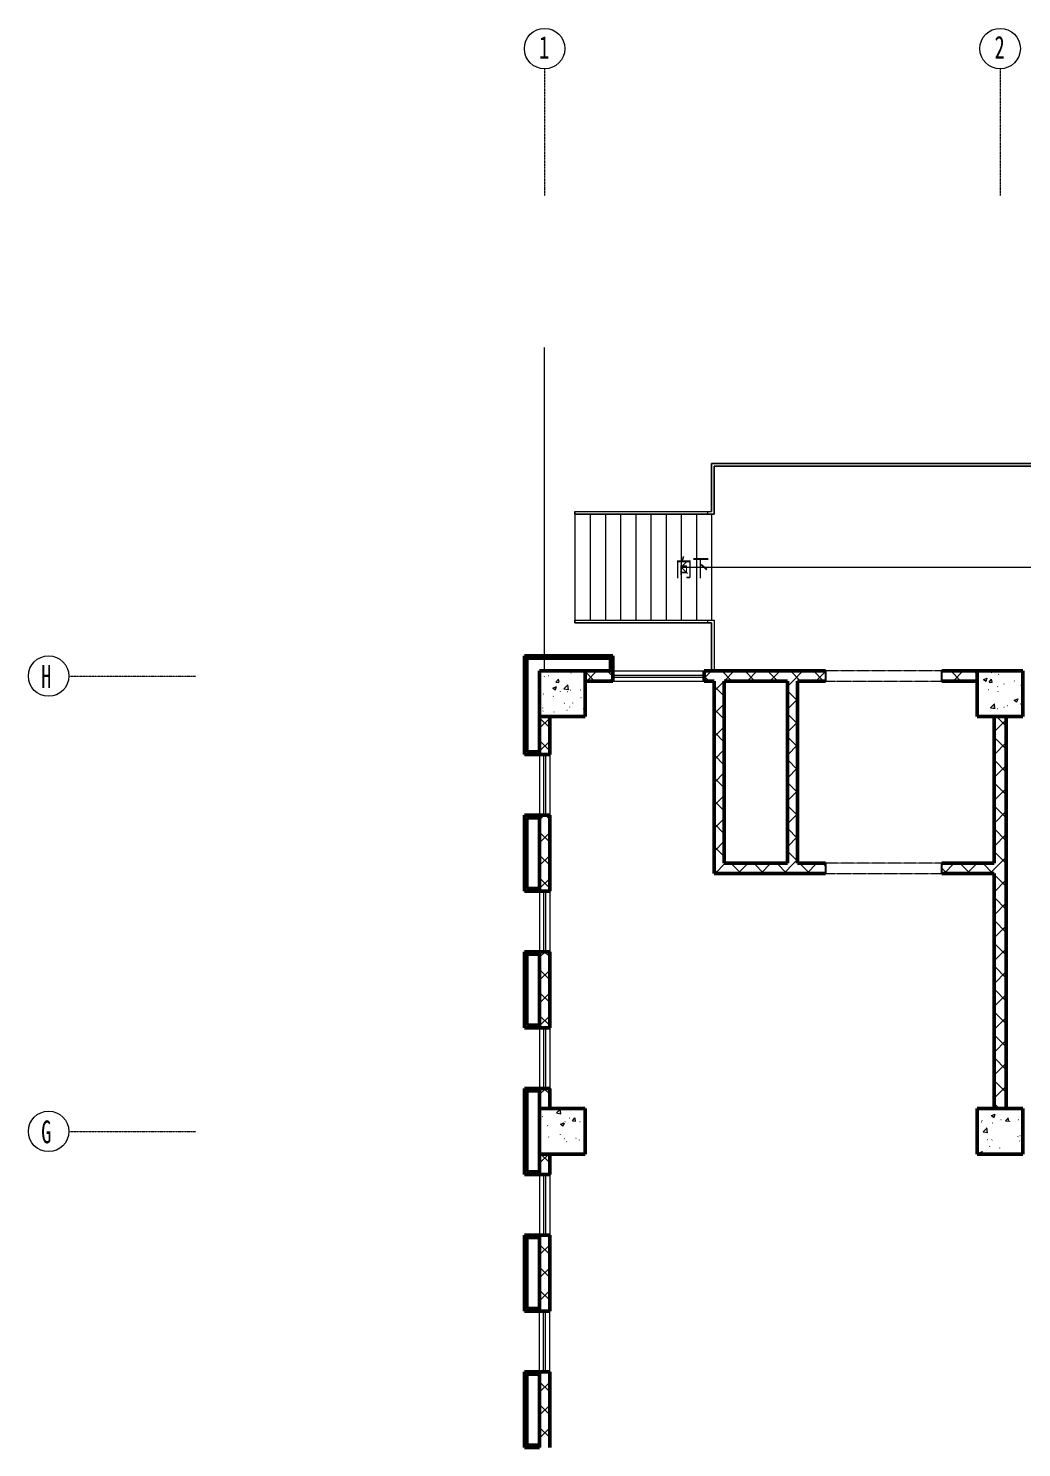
# Model space of a CAD drawing. Header units: millimetres. Extents: x -186019 to 257600, y -73860 to 134785.
# Drawn here: x -186019 to -166394, y 106735 to 134785 of the extents above; entities that cross this region are included whole.
import ezdxf

# ---------------------------------------------------------------- set-up
doc = ezdxf.new("R2010")
doc.units = ezdxf.units.MM
for name, pattern in [('架空', [3.96875, 2.38125, -1.5875]), ('架空线', [3.97, 2.38, -1.59]), ('轴网线', [22.24, 12.7, -3.18, 3.18, -3.18])]:
    doc.linetypes.add(name, pattern=pattern)
for name, color, linetype, lineweight in [('A-DETL-GENF', 92, '架空', 13), ('A-DETL-MEDM', 33, 'Continuous', 25), ('A-DOOR', 31, 'Continuous', 13), ('A-FLOR-HRAL', 11, 'Continuous', 13), ('A-GLAZ', 151, 'Continuous', 13), ('A-WALL', 113, 'Continuous', 13), ('A-WALL-PATT', 111, 'Continuous', 50), ('AXIS', 7, 'Continuous', 13), ('S-COLS', 52, 'Continuous', 13), ('S-GRID', 1, 'Continuous', 13), ('S-GRID-IDEN', 1, 'Continuous', 13), ('S-STRS', 31, 'Continuous', 13), ('S-STRS-ANNO', 31, 'Continuous', 13), ('S-STRS-IDEN', 31, 'Continuous', 13), ('轴网_dwg', 8, 'Continuous', 13)]:
    doc.layers.add(name, color=color, linetype=linetype, lineweight=lineweight)
doc.styles.add('宋体', font='', dxfattribs={"width": 0.7, "height": 350})
doc.styles.add('宋体_1', font='', dxfattribs={"width": 0.65, "height": 450})
doc.styles.get('宋体').set_extended_font_data('SimSun')
doc.styles.get('宋体_1').set_extended_font_data('SimSun')
pattern_1 = [(45, (0, 0), (-226.27417, 226.27417), []), (135, (0, 0), (-226.27417, -226.27417), [])]

# ---------------------------------------------------------------- blocks, each defined once
blk = doc.blocks.new('轴网_dwg-2312446-1F')
at = {"layer": 'AXIS'}
for p, q in [((138141, 291228), (138141, 297318)), ((138141, 290928), (138141, 291178))]:
    blk.add_line(p, q, dxfattribs=at)
blk = doc.blocks.new('结构矩形柱 - 结构柱-900 x 900 mm-V105-1F')
at = {"layer": 'S-COLS'}
h = blk.add_hatch(dxfattribs=at)
h.set_pattern_fill('FP_107', color=256, style=0, pattern_type=2)
h.set_pattern_definition([(50, (166819, -121635.2), (728.7365, -63.7558), [76.2, -838.2]), (355, (166819, -121635.2), (-140.9716, 764.2276), [60.96, -670.56]), (100.451, (166879.7, -121640.5), (587.77, 700.4668), [64.76, -712.36]), (46.184, (166819, -121432), (1084.3162, -168.171), [114.3, -1257.3]), (96.636, (166909.4, -121446), (949.61, 989.71), [97.14, -1068.54]), (351.184, (166819, -121432), (949.6206, 989.701), [91.44, -1005.84]), (21, (166920.6, -121482.8), (606.4579, -409.0606), [76.2, -838.2]), (326, (166920.6, -121482.8), (247.2083, 736.753), [60.96, -670.56]), (71.451, (166971.1, -121516.9), (853.6683, 327.6855), [64.76, -712.36]), (37.5, (166819, -121635.2), (12.3547, 338.22012), [6.706, -655.726, 6.706, -674.014, -673.1]), (37.5, (166819, -121635.2), (12.3547, 338.22012), [-1343.152, 6.706, -666.394]), (7.5, (166819, -121635.2), (267.2789, 400.7221), [6.706, -381.406, 6.706, -640.486, -256.54]), (7.5, (166819, -121635.2), (267.2789, 400.7221), [-1035.304, 6.706, -249.834]), (327.5, (166592.42, -121635.2), (542.36333, -22.91534), [6.706, -247.294, 6.706, -1837.334]), (327.5, (166592.42, -121635.2), (542.36333, -22.91534), [-260.706, -785.774, 6.706, -1044.854]), (317.5, (166490.82, -121635.2), (592.517, 101.7071), [6.706, -323.494, 6.706, -1266.342]), (317.5, (166490.82, -121635.2), (592.517, 101.7071), [-336.906, -519.582, 6.706, -740.054])])
h.paths.add_polyline_path([(120, -450), (450, -450), (450, 450), (-450, 450), (-450, -450), (-120, -450)], flags=0)
at = {"layer": 'S-COLS', "lineweight": 50}
for p, q in [((450, 450), (-450, 450)), ((-450, 450), (-450, -450)), ((450, -450), (450, 450)), ((-450, -450), (450, -450))]:
    blk.add_line(p, q, dxfattribs=at)
blk = doc.blocks.new('结构矩形柱 - 结构柱-900 x 900 mm-V106-1F')
at = {"layer": 'S-COLS'}
h = blk.add_hatch(dxfattribs=at)
h.set_pattern_fill('FP_108', color=256, style=0, pattern_type=2)
h.set_pattern_definition([(50, (166819, -112985.2), (728.7365, -63.7558), [76.2, -838.2]), (355, (166819, -112985.2), (-140.9716, 764.2276), [60.96, -670.56]), (100.451, (166879.7, -112990.5), (587.77, 700.4668), [64.76, -712.36]), (46.184, (166819, -112782), (1084.3162, -168.171), [114.3, -1257.3]), (96.636, (166909.4, -112796), (949.61, 989.71), [97.14, -1068.54]), (351.184, (166819, -112782), (949.6206, 989.701), [91.44, -1005.84]), (21, (166920.6, -112832.8), (606.4579, -409.0606), [76.2, -838.2]), (326, (166920.6, -112832.8), (247.2083, 736.753), [60.96, -670.56]), (71.451, (166971.1, -112866.9), (853.6683, 327.6855), [64.76, -712.36]), (37.5, (166819, -112985.2), (12.3547, 338.22012), [6.706, -655.726, 6.706, -674.014, -673.1]), (37.5, (166819, -112985.2), (12.3547, 338.22012), [-1343.152, 6.706, -666.394]), (7.5, (166819, -112985.2), (267.2789, 400.7221), [6.706, -381.406, 6.706, -640.486, -256.54]), (7.5, (166819, -112985.2), (267.2789, 400.7221), [-1035.304, 6.706, -249.834]), (327.5, (166592.42, -112985.2), (542.36333, -22.91534), [6.706, -247.294, 6.706, -1837.334]), (327.5, (166592.42, -112985.2), (542.36333, -22.91534), [-260.706, -785.774, 6.706, -1044.854]), (317.5, (166490.82, -112985.2), (592.517, 101.7071), [6.706, -323.494, 6.706, -1266.342]), (317.5, (166490.82, -112985.2), (592.517, 101.7071), [-336.906, -519.582, 6.706, -740.054])])
h.paths.add_polyline_path([(-450, -450), (450, -450), (450, 450), (-450, 450)], flags=0)
at = {"layer": 'S-COLS', "lineweight": 50}
for p, q in [((450, 450), (-450, 450)), ((-450, 450), (-450, -450)), ((450, -450), (450, 450)), ((-450, -450), (450, -450))]:
    blk.add_line(p, q, dxfattribs=at)
blk = doc.blocks.new('结构矩形柱 - 结构柱-900 x 900 mm-V113-1F')
at = {"layer": 'S-COLS'}
h = blk.add_hatch(dxfattribs=at)
h.set_pattern_fill('FP_115', color=256, style=0, pattern_type=2)
h.set_pattern_definition([(50, (175469, -121635.2), (728.7365, -63.7558), [76.2, -838.2]), (355, (175469, -121635.2), (-140.9716, 764.2276), [60.96, -670.56]), (100.451, (175529.7, -121640.5), (587.77, 700.4668), [64.76, -712.36]), (46.184, (175469, -121432), (1084.3162, -168.171), [114.3, -1257.3]), (96.636, (175559.4, -121446), (949.61, 989.71), [97.14, -1068.54]), (351.184, (175469, -121432), (949.6206, 989.701), [91.44, -1005.84]), (21, (175570.6, -121482.8), (606.4579, -409.0606), [76.2, -838.2]), (326, (175570.6, -121482.8), (247.2083, 736.753), [60.96, -670.56]), (71.451, (175621.1, -121516.9), (853.6683, 327.6855), [64.76, -712.36]), (37.5, (175469, -121635.2), (12.3547, 338.22012), [6.706, -655.726, 6.706, -674.014, -673.1]), (37.5, (175469, -121635.2), (12.3547, 338.22012), [-1343.152, 6.706, -666.394]), (7.5, (175469, -121635.2), (267.2789, 400.7221), [6.706, -381.406, 6.706, -640.486, -256.54]), (7.5, (175469, -121635.2), (267.2789, 400.7221), [-1035.304, 6.706, -249.834]), (327.5, (175242.42, -121635.2), (542.36333, -22.91534), [6.706, -247.294, 6.706, -1837.334]), (327.5, (175242.42, -121635.2), (542.36333, -22.91534), [-260.706, -785.774, 6.706, -1044.854]), (317.5, (175140.82, -121635.2), (592.517, 101.7071), [6.706, -323.494, 6.706, -1266.342]), (317.5, (175140.82, -121635.2), (592.517, 101.7071), [-336.906, -519.582, 6.706, -740.054])])
h.paths.add_polyline_path([(-450, -450), (450, -450), (450, 450), (-450, 450), (-450, 250)], flags=0)
at = {"layer": 'S-COLS', "lineweight": 50}
for p, q in [((450, 450), (-450, 450)), ((-450, 450), (-450, -450)), ((450, -450), (450, 450)), ((-450, -450), (450, -450))]:
    blk.add_line(p, q, dxfattribs=at)
blk = doc.blocks.new('结构矩形柱 - 结构柱-900 x 900 mm-V114-1F')
at = {"layer": 'S-COLS'}
h = blk.add_hatch(dxfattribs=at)
h.set_pattern_fill('FP_116', color=256, style=0, pattern_type=2)
h.set_pattern_definition([(50, (175469, -112985.2), (728.7365, -63.7558), [76.2, -838.2]), (355, (175469, -112985.2), (-140.9716, 764.2276), [60.96, -670.56]), (100.451, (175529.7, -112990.5), (587.77, 700.4668), [64.76, -712.36]), (46.184, (175469, -112782), (1084.3162, -168.171), [114.3, -1257.3]), (96.636, (175559.4, -112796), (949.61, 989.71), [97.14, -1068.54]), (351.184, (175469, -112782), (949.6206, 989.701), [91.44, -1005.84]), (21, (175570.6, -112832.8), (606.4579, -409.0606), [76.2, -838.2]), (326, (175570.6, -112832.8), (247.2083, 736.753), [60.96, -670.56]), (71.451, (175621.1, -112866.9), (853.6683, 327.6855), [64.76, -712.36]), (37.5, (175469, -112985.2), (12.3547, 338.22012), [6.706, -655.726, 6.706, -674.014, -673.1]), (37.5, (175469, -112985.2), (12.3547, 338.22012), [-1343.152, 6.706, -666.394]), (7.5, (175469, -112985.2), (267.2789, 400.7221), [6.706, -381.406, 6.706, -640.486, -256.54]), (7.5, (175469, -112985.2), (267.2789, 400.7221), [-1035.304, 6.706, -249.834]), (327.5, (175242.42, -112985.2), (542.36333, -22.91534), [6.706, -247.294, 6.706, -1837.334]), (327.5, (175242.42, -112985.2), (542.36333, -22.91534), [-260.706, -785.774, 6.706, -1044.854]), (317.5, (175140.82, -112985.2), (592.517, 101.7071), [6.706, -323.494, 6.706, -1266.342]), (317.5, (175140.82, -112985.2), (592.517, 101.7071), [-336.906, -519.582, 6.706, -740.054])])
h.paths.add_polyline_path([(-250, -450), (450, -450), (450, 450), (-450, 450), (-450, -450)], flags=0)
at = {"layer": 'S-COLS', "lineweight": 50}
for p, q in [((450, 450), (-450, 450)), ((-450, 450), (-450, -450)), ((450, -450), (450, 450)), ((-450, -450), (450, -450))]:
    blk.add_line(p, q, dxfattribs=at)
blk = doc.blocks.new('顶部扶栏类型 - 顶部扶栏_内部_-2322563-1F')
at = {"layer": 'A-FLOR-HRAL'}
for p, q in [((-172519, 126185), (-152719, 126185)), ((-172519, 125310), (-172519, 126185)), ((-152769, 126135), (-172469, 126135)), ((-172469, 126135), (-172469, 125310)), ((-152769, 124735), (-152769, 126135)), ((-152719, 126185), (-152719, 124735)), ((-175219, 125185), (-175219, 125235)), ((-175219, 125235), (-172594, 125235)), ((-172594, 125185), (-175219, 125185)), ((-172594, 125185), (-172594, 125235)), ((-172594, 125235), (-172519, 125235)), ((-172469, 125185), (-172594, 125185)), ((-172519, 125235), (-172519, 125310)), ((-172469, 125310), (-172469, 125185)), ((-152769, 123535), (-152769, 124735)), ((-152719, 124735), (-152719, 123535)), ((-152769, 122085), (-152769, 123535)), ((-152719, 123535), (-152719, 122085))]:
    blk.add_line(p, q, dxfattribs=at)
blk = doc.blocks.new('顶部扶栏类型 - 顶部扶栏_内部_-V135-1F')
at = {"layer": 'A-FLOR-HRAL'}
for p, q in [((-172519, 126185), (-152719, 126185)), ((-172519, 125235), (-172519, 126185)), ((-172469, 126135), (-152769, 126135)), ((-172469, 125185), (-172469, 126135)), ((-152769, 126135), (-152769, 122085)), ((-152719, 126185), (-152719, 122085)), ((-175219, 125235), (-175219, 125185)), ((-175219, 125235), (-172594, 125235)), ((-175219, 125185), (-172594, 125185)), ((-172594, 125235), (-172519, 125235)), ((-172594, 125185), (-172469, 125185))]:
    blk.add_line(p, q, dxfattribs=at)
blk = doc.blocks.new('顶部扶栏类型 - 顶部扶栏_内部_-2322626-1F')
at = {"layer": 'A-FLOR-HRAL'}
for p, q in [((-175219, 123036), (-175219, 123086)), ((-175219, 123086), (-172594, 123086)), ((-172594, 123036), (-175219, 123036)), ((-172594, 123036), (-172594, 123086)), ((-172594, 123086), (-172469, 123086)), ((-172519, 123036), (-172594, 123036)), ((-172519, 122961), (-172519, 123036)), ((-172519, 122085), (-172519, 122961)), ((-172469, 123086), (-172469, 122961)), ((-172469, 122961), (-172469, 122085))]:
    blk.add_line(p, q, dxfattribs=at)
blk = doc.blocks.new('顶部扶栏类型 - 顶部扶栏_内部_-V136-1F')
at = {"layer": 'A-FLOR-HRAL'}
for p, q in [((-175219, 123086), (-175219, 123036)), ((-175219, 123086), (-172594, 123086)), ((-175219, 123036), (-172594, 123036)), ((-172594, 123086), (-172469, 123086)), ((-172594, 123036), (-172519, 123036)), ((-172519, 123036), (-172519, 122085)), ((-172469, 123086), (-172469, 122085))]:
    blk.add_line(p, q, dxfattribs=at)
blk = doc.blocks.new('门 - 洞口 - DK2322-2336466-1F')
at = {"layer": 'A-DETL-GENF'}
for p, q in [((1142, 100), (-1158, 100)), ((-1158, -100), (1142, -100))]:
    blk.add_line(p, q, dxfattribs=at)
at = {"layer": 'A-DETL-MEDM'}
for p, q in [((-1158, 100), (-1158, -100)), ((1142, -100), (1142, 100))]:
    blk.add_line(p, q, dxfattribs=at)
blk = doc.blocks.new('组合窗 - 三层双列_平开_固定_ - C1236-2351504-1F')
at = {"layer": 'A-GLAZ'}
for p, q in [((-600, 100), (600, 100)), ((-600, 20), (600, 20)), ((-600, -20), (600, -20)), ((-600, -100), (600, -100))]:
    blk.add_line(p, q, dxfattribs=at)
at = {"layer": 'A-GLAZ', "lineweight": 50}
for p, q in [((-600, 100), (-600, -100)), ((600, -100), (600, 100))]:
    blk.add_line(p, q, dxfattribs=at)
blk = doc.blocks.new('组合窗 - 三层双列_平开_固定_ - C1833-2351275-1F')
at = {"layer": 'A-GLAZ'}
for p, q in [((-900, 100), (900, 100)), ((-900, 20), (900, 20)), ((-900, -20), (900, -20)), ((-900, -100), (900, -100))]:
    blk.add_line(p, q, dxfattribs=at)
at = {"layer": 'A-GLAZ', "lineweight": 50}
for p, q in [((-900, 100), (-900, -100)), ((900, -100), (900, 100))]:
    blk.add_line(p, q, dxfattribs=at)
blk = doc.blocks.new('轴网 - 宽度系数 0_65-155799-1F')
at = {"layer": 'S-GRID-IDEN'}
blk.add_circle((0, 0), 4, dxfattribs=at)

msp = doc.modelspace()

# ---------------------------------------------------------------- hatches: boundary and pattern name
at = {"layer": 'A-WALL-PATT', "lineweight": 13}
h = msp.add_hatch(dxfattribs=at)
h.set_pattern_fill('FP_137', color=256, style=0, pattern_type=2)
h.set_pattern_definition(pattern_1)
h.paths.add_polyline_path([(-172269, 121885), (-170269, 121885), (-170269, 122085), (-172669, 122085), (-172669, 121885), (-172469, 121885)], flags=0)
h.paths.add_polyline_path([(-174469, 121885), (-174469, 122085), (-175019, 122085), (-175019, 121885), (-174874, 121885)], flags=0)
h.paths.add_polyline_path([(-167269, 121885), (-167269, 122085), (-167969, 122085), (-167969, 121885)], flags=0)
h = msp.add_hatch(dxfattribs=at)
h.set_pattern_fill('FP_137', color=256, style=0, pattern_type=2)
h.set_pattern_definition(pattern_1)
h.paths.add_polyline_path([(-172269, 118285), (-172269, 121885), (-172469, 121885), (-172469, 118285)], flags=0)
h = msp.add_hatch(dxfattribs=at)
h.set_pattern_fill('FP_137', color=256, style=0, pattern_type=2)
h.set_pattern_definition(pattern_1)
h.paths.add_polyline_path([(-171019, 118285), (-170819, 118285), (-170819, 121885), (-171019, 121885), (-171019, 120771)], flags=0)
h = msp.add_hatch(dxfattribs=at)
h.set_pattern_fill('FP_137', color=256, style=0, pattern_type=2)
h.set_pattern_definition(pattern_1)
h.paths.add_polyline_path([(-175919, 113435), (-175719, 113435), (-175719, 113835), (-175919, 113835), (-175919, 113785)], flags=0)
h.paths.add_polyline_path([(-175719, 115035), (-175719, 116535), (-175919, 116535), (-175919, 115035)], flags=0)
h.paths.add_polyline_path([(-175719, 117735), (-175719, 119235), (-175919, 119235), (-175919, 117735)], flags=0)
h.paths.add_polyline_path([(-175919, 120435), (-175719, 120435), (-175719, 121185), (-175919, 121185), (-175919, 120435)], flags=0)
h = msp.add_hatch(dxfattribs=at)
h.set_pattern_fill('FP_137', color=256, style=0, pattern_type=2)
h.set_pattern_definition(pattern_1)
h.paths.add_polyline_path([(-166939, 113435), (-166699, 113435), (-166699, 121185), (-166939, 121185), (-166939, 118085)], flags=0)
h = msp.add_hatch(dxfattribs=at)
h.set_pattern_fill('FP_137', color=256, style=0, pattern_type=2)
h.set_pattern_definition(pattern_1)
h.paths.add_polyline_path([(-172269, 118085), (-170269, 118085), (-170269, 118285), (-172469, 118285), (-172469, 118085)], flags=0)
h.paths.add_polyline_path([(-166939, 118085), (-166939, 118285), (-167969, 118285), (-167969, 118085), (-166956, 118085)], flags=0)
h = msp.add_hatch(dxfattribs=at)
h.set_pattern_fill('FP_137', color=256, style=0, pattern_type=2)
h.set_pattern_definition(pattern_1)
h.paths.add_polyline_path([(-175919, 102435), (-175719, 102435), (-175719, 102835), (-175919, 102835), (-175919, 102785)], flags=0)
h.paths.add_polyline_path([(-175919, 104035), (-175719, 104035), (-175719, 105535), (-175919, 105535), (-175919, 104035)], flags=0)
h.paths.add_polyline_path([(-175719, 106735), (-175719, 108235), (-175919, 108235), (-175919, 106735)], flags=0)
h.paths.add_polyline_path([(-175719, 109435), (-175719, 110935), (-175919, 110935), (-175919, 109435)], flags=0)
h.paths.add_polyline_path([(-175919, 112135), (-175719, 112135), (-175719, 112535), (-175919, 112535), (-175919, 112135)], flags=0)

# ---------------------------------------------------------------- linework, layer by layer
at = {"layer": 'A-WALL', "lineweight": 50}
for p, q in [((-176219, 122385), (-176219, 120435)), ((-174469, 122385), (-176219, 122385)), ((-176169, 120485), (-176169, 122335)), ((-176169, 122335), (-174519, 122335)), ((-174519, 122335), (-174519, 122085)), ((-174469, 122085), (-174469, 122385)), ((-174469, 122085), (-175019, 122085)), ((-170269, 122085), (-172669, 122085)), ((-167269, 122085), (-167969, 122085)), ((-175019, 121885), (-174469, 121885)), ((-172669, 121885), (-172469, 121885)), ((-172469, 121885), (-172469, 118085)), ((-172269, 118285), (-172269, 121885)), ((-172269, 121885), (-171019, 121885)), ((-171019, 121885), (-171019, 118285)), ((-170819, 118285), (-170819, 121885)), ((-170819, 121885), (-170269, 121885)), ((-167969, 121885), (-167269, 121885)), ((-175919, 121185), (-175919, 120435)), ((-175719, 120435), (-175719, 121185)), ((-166939, 121185), (-166939, 118285)), ((-166699, 113435), (-166699, 121185)), ((-176219, 120435), (-175919, 120435)), ((-175919, 120485), (-176169, 120485)), ((-176219, 119235), (-176219, 117735)), ((-175919, 119235), (-176219, 119235)), ((-175919, 119235), (-175919, 117735)), ((-175719, 117735), (-175719, 119235)), ((-176169, 117785), (-176169, 119185)), ((-176169, 119185), (-175919, 119185)), ((-171019, 118285), (-172269, 118285)), ((-170269, 118285), (-170819, 118285)), ((-166939, 118285), (-167969, 118285)), ((-172469, 118085), (-170269, 118085)), ((-167969, 118085), (-166939, 118085)), ((-166939, 118085), (-166939, 113435)), ((-176219, 117735), (-175919, 117735)), ((-175919, 117785), (-176169, 117785)), ((-176219, 116535), (-176219, 115035)), ((-175919, 116535), (-176219, 116535)), ((-176169, 115085), (-176169, 116485)), ((-176169, 116485), (-175919, 116485)), ((-175919, 116535), (-175919, 115035)), ((-175719, 115035), (-175719, 116535)), ((-176219, 115035), (-175919, 115035)), ((-175919, 115085), (-176169, 115085)), ((-176219, 113835), (-176219, 112135)), ((-175919, 113835), (-176219, 113835)), ((-176169, 112185), (-176169, 113785)), ((-176169, 113785), (-175919, 113785)), ((-175919, 113835), (-175919, 113435)), ((-175719, 113435), (-175719, 113835)), ((-175919, 112535), (-175919, 112135)), ((-175719, 112135), (-175719, 112535)), ((-176219, 112135), (-175919, 112135)), ((-175919, 112185), (-176169, 112185)), ((-176219, 110935), (-176219, 109435)), ((-175919, 110935), (-176219, 110935)), ((-176169, 109485), (-176169, 110885)), ((-176169, 110885), (-175919, 110885)), ((-175919, 110935), (-175919, 109435)), ((-175719, 109435), (-175719, 110935)), ((-176219, 109435), (-175919, 109435)), ((-175919, 109485), (-176169, 109485)), ((-176219, 108235), (-176219, 106735)), ((-175919, 108235), (-176219, 108235)), ((-176169, 106785), (-176169, 108185)), ((-176169, 108185), (-175919, 108185)), ((-175919, 108235), (-175919, 106735)), ((-175719, 106735), (-175719, 108235)), ((-176219, 106735), (-175919, 106735)), ((-175919, 106785), (-176169, 106785))]:
    msp.add_line(p, q, dxfattribs=at)
at = {"layer": 'S-GRID', "linetype": '轴网线'}
for p, q in [((-175819, 133985), (-175819, 131485)), ((-166819, 133985), (-166819, 131485)), ((-185219, 121985), (-182719, 121985)), ((-185219, 112985), (-182719, 112985))]:
    msp.add_line(p, q, dxfattribs=at)
at = {"layer": 'S-STRS'}
for p, q in [((-172519, 126185), (-172519, 125235)), ((-152719, 126185), (-172519, 126185)), ((-175219, 125235), (-174919, 125235)), ((-175219, 125185), (-175219, 123086)), ((-174919, 125235), (-174619, 125235)), ((-174919, 125185), (-174919, 123086)), ((-174619, 125235), (-174319, 125235)), ((-174619, 125185), (-174619, 123086)), ((-174319, 125235), (-174019, 125235)), ((-174319, 125185), (-174319, 123086)), ((-174019, 125235), (-173719, 125235)), ((-174019, 125185), (-174019, 123086)), ((-173719, 125235), (-173419, 125235)), ((-173719, 125185), (-173719, 123086)), ((-173419, 125235), (-173119, 125235)), ((-173419, 125185), (-173419, 123086)), ((-173119, 125235), (-172819, 125235)), ((-173119, 125185), (-173119, 123086)), ((-172819, 125235), (-172519, 125235)), ((-172819, 125185), (-172819, 123086)), ((-172519, 125185), (-172519, 123086)), ((-175219, 123035), (-174919, 123035)), ((-174919, 123035), (-174619, 123035)), ((-174619, 123035), (-174319, 123035)), ((-174319, 123035), (-174019, 123035)), ((-174019, 123035), (-173719, 123035)), ((-173719, 123035), (-173419, 123035)), ((-173419, 123035), (-173119, 123035)), ((-173119, 123035), (-172819, 123035)), ((-172819, 123035), (-172519, 123035)), ((-172519, 123035), (-172519, 122085))]:
    msp.add_line(p, q, dxfattribs=at)
at = {"layer": 'S-STRS', "linetype": '架空线'}
for p, q in [((-175219, 125185), (-175219, 123086)), ((-174919, 125185), (-174919, 123086)), ((-174619, 125185), (-174619, 123086)), ((-174319, 125185), (-174319, 123086)), ((-174019, 125185), (-174019, 123086)), ((-173719, 125185), (-173719, 123086)), ((-173419, 125185), (-173419, 123086)), ((-173119, 125185), (-173119, 123086)), ((-172819, 125185), (-172819, 123086)), ((-172519, 125185), (-172519, 123086))]:
    msp.add_line(p, q, dxfattribs=at)
at = {"layer": 'S-STRS-ANNO'}
for p, q in [((-173119, 124135), (-172994, 124260)), ((-173119, 124135), (-172819, 124135)), ((-173119, 124135), (-172994, 124010)), ((-172819, 124135), (-172519, 124135)), ((-172519, 124135), (-162619, 124135))]:
    msp.add_line(p, q, dxfattribs=at)

# ---------------------------------------------------------------- block references
at = {"layer": 'A-DOOR', "rotation": 180}
msp.add_blockref('门 - 洞口 - DK2322-2336466-1F', (-169127, 121985), dxfattribs=at)
at = {"layer": 'A-DOOR'}
msp.add_blockref('门 - 洞口 - DK2322-2336466-1F', (-169111, 118185), dxfattribs=at)
at = {"layer": 'A-FLOR-HRAL'}
for name in ['顶部扶栏类型 - 顶部扶栏_内部_-2322563-1F', '顶部扶栏类型 - 顶部扶栏_内部_-V135-1F', '顶部扶栏类型 - 顶部扶栏_内部_-2322626-1F', '顶部扶栏类型 - 顶部扶栏_内部_-V136-1F']:
    msp.add_blockref(name, (0, 0), dxfattribs=at)
at = {"layer": 'A-GLAZ'}
msp.add_blockref('组合窗 - 三层双列_平开_固定_ - C1833-2351275-1F', (-173569, 121985), dxfattribs=at)
for p, rotation in [((-175819, 119835), 270), ((-175819, 117135), 270), ((-175819, 114435), 270), ((-175819, 111535), 270), ((-175819, 108835), 90)]:
    msp.add_blockref('组合窗 - 三层双列_平开_固定_ - C1236-2351504-1F', p, dxfattribs=dict(at, rotation=rotation))
at = {"layer": 'S-COLS'}
for name, p in [('结构矩形柱 - 结构柱-900 x 900 mm-V113-1F', (-175469, 121635)), ('结构矩形柱 - 结构柱-900 x 900 mm-V105-1F', (-166819, 121635)), ('结构矩形柱 - 结构柱-900 x 900 mm-V114-1F', (-175469, 112985)), ('结构矩形柱 - 结构柱-900 x 900 mm-V106-1F', (-166819, 112985))]:
    msp.add_blockref(name, p, dxfattribs=at)
at = {"layer": 'S-GRID-IDEN', "xscale": 99.99999999999991, "yscale": 99.99999999999991, "zscale": 99.99999999999991}
for p, rotation in [((-175819, 134385), 180), ((-166819, 134385), 180), ((-185619, 121985), 269.9999999999997), ((-185619, 112985), 269.9999999999997)]:
    msp.add_blockref('轴网 - 宽度系数 0_65-155799-1F', p, dxfattribs=dict(at, rotation=rotation))
at = {"layer": '轴网_dwg', "color": 7}
msp.add_blockref('轴网_dwg-2312446-1F', (-313960, -168843), dxfattribs=at)

# ---------------------------------------------------------------- texts
at = {"layer": 'S-GRID-IDEN', "char_height": 450, "width": 260.55, "attachment_point": 1, "style": '宋体_1'}
for s, insert in [('\\f宋体|b0|i0|c134|p2|;\\W.65;1', (-175928, 134637)), ('\\f宋体|b0|i0|c134|p2|;\\W.65;2', (-166928, 134637)), ('\\f宋体|b0|i0|c134|p2|;\\W.65;H', (-185765, 122201)), ('\\f宋体|b0|i0|c134|p2|;\\W.65;G', (-185765, 113201))]:
    msp.add_mtext(s, dxfattribs=dict(at, insert=insert))
at = {"layer": 'S-STRS-IDEN', "insert": (-173236, 124301), "char_height": 350, "width": 860.18, "attachment_point": 1, "line_spacing_factor": 0.877739, "style": '宋体'}
msp.add_mtext('向下', dxfattribs=at)

doc.saveas('drawing.dxf')
